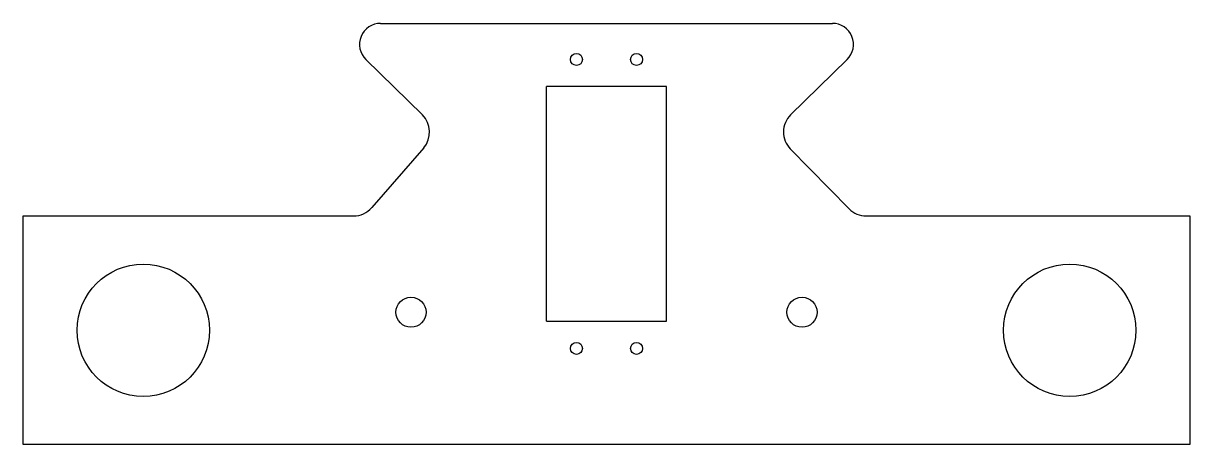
# Model space of a CAD drawing. Extents: x -97 to 97, y -22 to 48.
import ezdxf

# ---------------------------------------------------------------- set-up
doc = ezdxf.new("R2010")
doc.units = 0
doc.layers.get('0').update_dxf_attribs({"linetype": 'continuous'})

# ---------------------------------------------------------------- blocks, each defined once
blk = doc.blocks.new('CUT006010')
at = {"layer": 'axes', "color": 0}
for p, q in [((-37.55, 48), (37.55, 48)), ((-30.61, 32.8), (-40, 42)), ((40, 42), (30.61, 32.8)), ((-10, -1.5), (-10, 37.5)), ((10, 37.5), (-10, 37.5)), ((10, -1.5), (10, 37.5)), ((-30.39, 27.32), (-39.02, 17.38)), ((30.55, 27.14), (40.32, 17.2)), ((-96.94, -22), (-96.94, 16)), ((-96.94, 16), (-42.04, 16)), ((43.17, 16), (96.94, 16)), ((96.94, 16), (96.94, -22)), ((-10, -1.5), (10, -1.5)), ((96.94, -22), (-96.94, -22))]:
    blk.add_line(p, q, dxfattribs=at)
for centre, radius in [((-5, 42), 1), ((5, 42), 1), ((-77, -3), 11), ((77, -3), 11), ((-32.5, 0), 2.5), ((32.5, 0), 2.5), ((-5, -6), 1), ((5, -6), 1)]:
    blk.add_circle(centre, radius, dxfattribs=at)
for centre, radius, start, end in [((-37.55, 44.5), 3.5, 90, -134.4153), ((37.55, 44.5), 3.5, -45.5847, 90), ((-33.41, 29.94), 4, -40.9832, 45.5847), ((33.41, 29.94), 4, 134.4153, -135.5129), ((-42.04, 20), 4, -90, -40.9832), ((43.17, 20), 4, -135.5129, -90)]:
    blk.add_arc(centre, radius, start, end, dxfattribs=at)

msp = doc.modelspace()

# ---------------------------------------------------------------- block references
msp.add_blockref('CUT006010', (0, 0))

doc.saveas('drawing.dxf')
